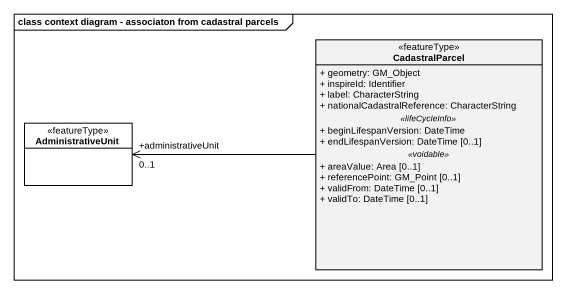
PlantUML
@startuml
mainframe class context diagram - associaton from cadastral parcels
hide circle
hide empty members
skinparam classAttributeIconSize 0
class CadastralParcel <<featureType>> {
  + geometry: GM_Object
  + inspireId: Identifier
  + label: CharacterString
  + nationalCadastralReference: CharacterString
  .. <<lifeCycleInfo>> ..
  + beginLifespanVersion: DateTime
  + endLifespanVersion: DateTime [0..1]
  .. <<voidable>> ..
  + areaValue: Area [0..1]
  + referencePoint: GM_Point [0..1]
  + validFrom: DateTime [0..1]
  + validTo: DateTime [0..1]
}
class AdministrativeUnit <<featureType>> #FFFFFF
CadastralParcel -left-> "+administrativeUnit\n0..1" AdministrativeUnit
@enduml
